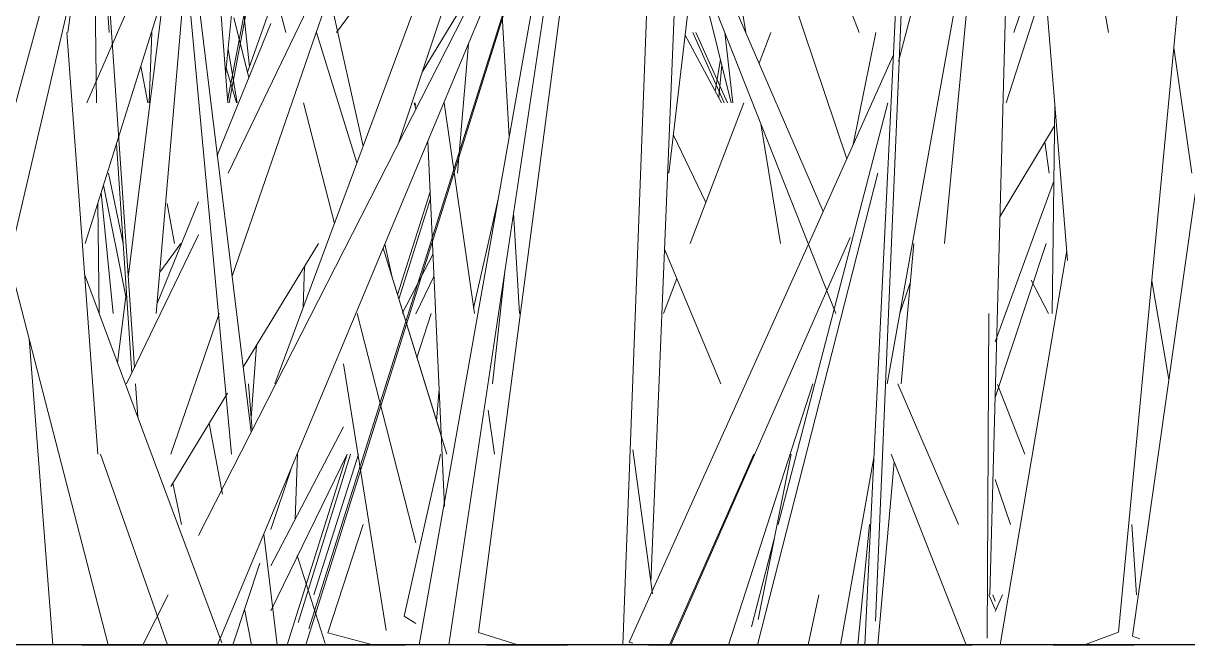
# Model space of a CAD drawing. Header units: millimetres. Extents: x -10020 to 20888, y -4665 to 12339.
# Drawn here: x 1458.11 to 1503.78, y 3048 to 3072.4 of the extents above; entities that cross this region are included whole.
import ezdxf

# ---------------------------------------------------------------- set-up
doc = ezdxf.new("R2010")
doc.units = ezdxf.units.MM
doc.linetypes.add('Grid Line 1_2_', pattern=[22.225, 12.7, -3.175, 3.175, -3.175])
doc.layers.add('G-IMPT', color=8, linetype='Continuous', lineweight=9)

# ---------------------------------------------------------------- blocks, each defined once
blk = doc.blocks.new('Grass Array - 25_dwg-V19-West')
at = {"layer": 'G-IMPT'}
for p, q in [((1491.53, 3048.921), (1494.159, 3110.659)), ((1475.968, 3048.485), (1483.93, 3109.353)), ((1452.003, 3048), (1466.059, 3099.498)), ((1493.607, 3099.29), (1491.116, 3048)), ((1483.515, 3098.292), (1481.627, 3048)), ((1469.196, 3048), (1484.893, 3098.076)), ((1492.436, 3070.901), (1498.345, 3093.632)), ((1463.932, 3090.405), (1454.471, 3049.962)), ((1482.141, 3089.343), (1469.306, 3048.62)), ((1467.968, 3058.239), (1479.171, 3088.408)), ((1467.968, 3058.239), (1479.171, 3088.408)), ((1497.789, 3088.588), (1500.67, 3072.034)), ((1501.068, 3048.487), (1504.844, 3088.588)), ((1479.182, 3086.901), (1472.843, 3067.723)), ((1473.639, 3048), (1480.295, 3085.639)), ((1484.221, 3085.558), (1490.409, 3067.078)), ((1490.899, 3072.034), (1485.529, 3085.724)), ((1496.976, 3085.829), (1496.013, 3049.962)), ((1499.064, 3063.085), (1497.225, 3085.829)), ((1466.281, 3055.48), (1463.529, 3085.105)), ((1496.851, 3085.308), (1491.992, 3058.239)), ((1506.694, 3084.266), (1501.614, 3048.331)), ((1480.038, 3083.01), (1474.801, 3048)), ((1485.01, 3080.807), (1486.449, 3072.034)), ((1466.295, 3080.311), (1468.401, 3072.034)), ((1489.48, 3065.012), (1482.875, 3080.311)), ((1464.98, 3052.289), (1478.999, 3079.806)), ((1465.386, 3079.252), (1466.126, 3069.275)), ((1475.839, 3079.436), (1470.388, 3072.034)), ((1482.798, 3079.203), (1489.971, 3060.998)), ((1464.361, 3078.303), (1467.047, 3056.346)), ((1466.145, 3066.516), (1471.593, 3077.83)), ((1469.701, 3072.34), (1471.593, 3077.83)), ((1460.875, 3077.339), (1460.977, 3069.275)), ((1461.476, 3072.034), (1461.111, 3077.552)), ((1461.191, 3077.552), (1462.465, 3058.874)), ((1494.238, 3063.757), (1495.554, 3077.552)), ((1463.882, 3076.819), (1460.605, 3069.275)), ((1466.688, 3077.03), (1466.044, 3070.376)), ((1482.727, 3050.434), (1483.798, 3076.666)), ((1460.536, 3063.757), (1464.373, 3076.015)), ((1464.493, 3074.731), (1463.322, 3060.998)), ((1466.12, 3069.357), (1467.162, 3074.793)), ((1467.221, 3074.793), (1466.177, 3069.275)), ((1473.753, 3070.476), (1476.368, 3074.793)), ((1476.79, 3074.511), (1477.167, 3067.948)), ((1483.431, 3066.516), (1484.404, 3074.793)), ((1485.877, 3069.275), (1484.501, 3074.793)), ((1497.906, 3074.793), (1496.957, 3072.034)), ((1460.159, 3074.275), (1459.862, 3072.034)), ((1462.222, 3062.432), (1463.621, 3073.613)), ((1476.597, 3074.049), (1465.725, 3048)), ((1466.981, 3070.69), (1466.625, 3073.987)), ((1470.111, 3073.529), (1471.434, 3067.574)), ((1496.656, 3069.275), (1497.947, 3073.291)), ((1466.906, 3070.476), (1467.821, 3073.058)), ((1465.718, 3067.209), (1467.821, 3072.382)), ((1469.701, 3072.34), (1466.298, 3062.467)), ((1466.366, 3072.612), (1466.96, 3070.264)), ((1459.817, 3072.034), (1461.03, 3055.48)), ((1463.047, 3069.275), (1463.154, 3072.034)), ((1471.189, 3066.912), (1469.607, 3072.034)), ((1471.189, 3066.912), (1469.607, 3072.034)), ((1484.067, 3071.924), (1485.496, 3069.275)), ((1484.371, 3072.034), (1485.593, 3069.275)), ((1485.726, 3069.275), (1484.482, 3072.034)), ((1485.934, 3069.275), (1485.624, 3072.031)), ((1487.426, 3072.034), (1486.967, 3070.832)), ((1491.541, 3072.034), (1490.662, 3067.641)), ((1466.503, 3069.275), (1466.142, 3071.383)), ((1475.141, 3066.516), (1475.572, 3071.593)), ((1503.23, 3071.45), (1503.94, 3066.516)), ((1485.453, 3070.972), (1485.25, 3069.731)), ((1488.916, 3063.757), (1492.24, 3071.152)), ((1462.715, 3070.717), (1462.99, 3069.275)), ((1466.466, 3069.275), (1466.071, 3070.648)), ((1466.466, 3069.275), (1466.071, 3070.648)), ((1485.388, 3069.476), (1485.505, 3070.764)), ((1469.104, 3069.275), (1470.308, 3064.542)), ((1473.438, 3069.275), (1473.501, 3069.033)), ((1473.501, 3069.173), (1473.462, 3069.275)), ((1474.619, 3069.275), (1475.8, 3060.998)), ((1486.374, 3069.275), (1484.27, 3063.757)), ((1487.71, 3052.721), (1492.013, 3069.275)), ((1498.571, 3069.183), (1498.465, 3060.998)), ((1487.038, 3068.444), (1487.806, 3063.757)), ((1498.56, 3068.369), (1496.411, 3064.794)), ((1462.36, 3058.657), (1461.764, 3067.68)), ((1474.633, 3053.429), (1473.97, 3067.756)), ((1484.862, 3065.384), (1483.607, 3068.008)), ((1498.181, 3067.737), (1498.34, 3066.516)), ((1462.026, 3063.757), (1461.454, 3066.516)), ((1486.899, 3048), (1491.627, 3066.516)), ((1461.251, 3066.04), (1462.126, 3061.665)), ((1496.224, 3059.889), (1498.532, 3066.204)), ((1461.631, 3060.998), (1461.157, 3065.741)), ((1463.356, 3061.398), (1464.98, 3065.393)), ((1474.062, 3065.777), (1472.787, 3061.734)), ((1472.841, 3061.56), (1474.074, 3065.513)), ((1476.733, 3065.495), (1476.342, 3063.757)), ((1461.028, 3065.327), (1461.082, 3061.015)), ((1463.746, 3065.32), (1464.044, 3063.757)), ((1477.338, 3064.96), (1477.566, 3060.998)), ((1462.159, 3058.239), (1464.98, 3064.097)), ((1464.293, 3063.757), (1463.461, 3062.628)), ((1466.736, 3058.89), (1469.684, 3063.757)), ((1474.506, 3056.169), (1472.222, 3063.567)), ((1474.719, 3055.48), (1472.222, 3063.567)), ((1472.289, 3063.728), (1472.591, 3062.369)), ((1476.341, 3063.756), (1475.769, 3061.215)), ((1481.876, 3048.095), (1488.899, 3063.72)), ((1483.502, 3048), (1490.543, 3063.981)), ((1493.036, 3063.757), (1492.544, 3058.239)), ((1496.224, 3057.711), (1498.228, 3063.757)), ((1461.431, 3048), (1457.543, 3063.093)), ((1474.175, 3063.32), (1472.968, 3060.998)), ((1483.262, 3063.535), (1485.471, 3058.239)), ((1499.032, 3063.477), (1496.417, 3048)), ((1469.143, 3062.865), (1469.083, 3061.242)), ((1476.509, 3058.239), (1477.01, 3062.769)), ((1460.513, 3062.544), (1465.899, 3048.08)), ((1473.501, 3060.991), (1474.215, 3062.456)), ((1483.744, 3062.379), (1483.217, 3060.998)), ((1492.489, 3061.007), (1492.898, 3062.21)), ((1497.641, 3062.307), (1498.318, 3060.998)), ((1502.367, 3062.284), (1503.04, 3058.418)), ((1461.803, 3059.08), (1462.14, 3061.774)), ((1465.792, 3060.998), (1463.89, 3055.48)), ((1471.21, 3060.998), (1473.501, 3051.997)), ((1474.111, 3060.998), (1473.55, 3059.265)), ((1495.907, 3048.258), (1495.977, 3060.998)), ((1458.335, 3060.019), (1459.262, 3048)), ((1467.042, 3056.911), (1467.253, 3059.744)), ((1472.338, 3048.562), (1470.661, 3059.025)), ((1462.508, 3058.239), (1462.596, 3056.949)), ((1466.944, 3058.239), (1467.079, 3056.41)), ((1489.078, 3058.239), (1485.767, 3048)), ((1494.787, 3052.721), (1492.404, 3058.239)), ((1497.392, 3055.48), (1496.317, 3058.222)), ((1463.898, 3054.206), (1466.121, 3057.875)), ((1474.315, 3056.789), (1474.42, 3058.029)), ((1476.341, 3057.206), (1476.588, 3055.48)), ((1465.397, 3056.68), (1465.926, 3053.91)), ((1470.661, 3056.558), (1467.821, 3051.092)), ((1463.771, 3048), (1461.14, 3055.48)), ((1467.821, 3049.333), (1470.816, 3055.48)), ((1470.816, 3055.48), (1468.458, 3048)), ((1468.869, 3055.48), (1468.774, 3052.926)), ((1468.886, 3048.872), (1470.946, 3055.48)), ((1469.505, 3049.962), (1471.25, 3055.48)), ((1474.478, 3055.48), (1473.048, 3049.124)), ((1482.785, 3050.001), (1482.022, 3055.654)), ((1486.76, 3055.48), (1483.457, 3048)), ((1488.228, 3055.48), (1486.929, 3048.988)), ((1491.472, 3055.345), (1490.154, 3048)), ((1492.146, 3055.48), (1495.093, 3048)), ((1468.609, 3054.91), (1467.821, 3052.525)), ((1492.27, 3055.165), (1491.631, 3048)), ((1496.224, 3054.483), (1496.831, 3052.721)), ((1464.312, 3052.721), (1463.978, 3054.337)), ((1471.433, 3052.721), (1470.059, 3048.473)), ((1490.835, 3048), (1491.301, 3052.721)), ((1501.77, 3049.962), (1501.585, 3052.721)), ((1467.537, 3052.342), (1468.068, 3048)), ((1486.666, 3048.704), (1487.564, 3052.158)), ((1468.846, 3051.499), (1469.942, 3048.051)), ((1467.383, 3051.201), (1466.325, 3048)), ((1462.795, 3048), (1463.794, 3049.962)), ((1489.307, 3049.962), (1488.89, 3048)), ((1496.224, 3049.393), (1495.978, 3049.962)), ((1496.14, 3049.962), (1496.224, 3049.712)), ((1496.509, 3049.962), (1496.224, 3049.307)), ((1466.788, 3049.4), (1467.055, 3048)), ((1473.501, 3048.831), (1473.048, 3049.124)), ((1475.968, 3048.485), (1477.505, 3048)), ((1501.068, 3048.487), (1499.732, 3048)), ((1471.819, 3048), (1470.059, 3048.473)), ((1481.876, 3048.095), (1482.022, 3048.055)), ((1501.904, 3048.236), (1501.614, 3048.331))]:
    blk.add_line(p, q, dxfattribs=at)
blk = doc.blocks.new('Grass Array - Grass Array-439229-West')
blk.add_blockref('Grass Array - 25_dwg-V19-West', (0, 0))

msp = doc.modelspace()

# ---------------------------------------------------------------- linework, layer by layer
msp.add_line((4710.823, 3048), (-7496.271, 3048))
at = {"linetype": 'Grid Line 1_2_'}
msp.add_line((-7496.271, 3048), (19186.713, 3048), dxfattribs=at)

# ---------------------------------------------------------------- block references
msp.add_blockref('Grass Array - Grass Array-439229-West', (0, 0))

doc.saveas('drawing.dxf')
